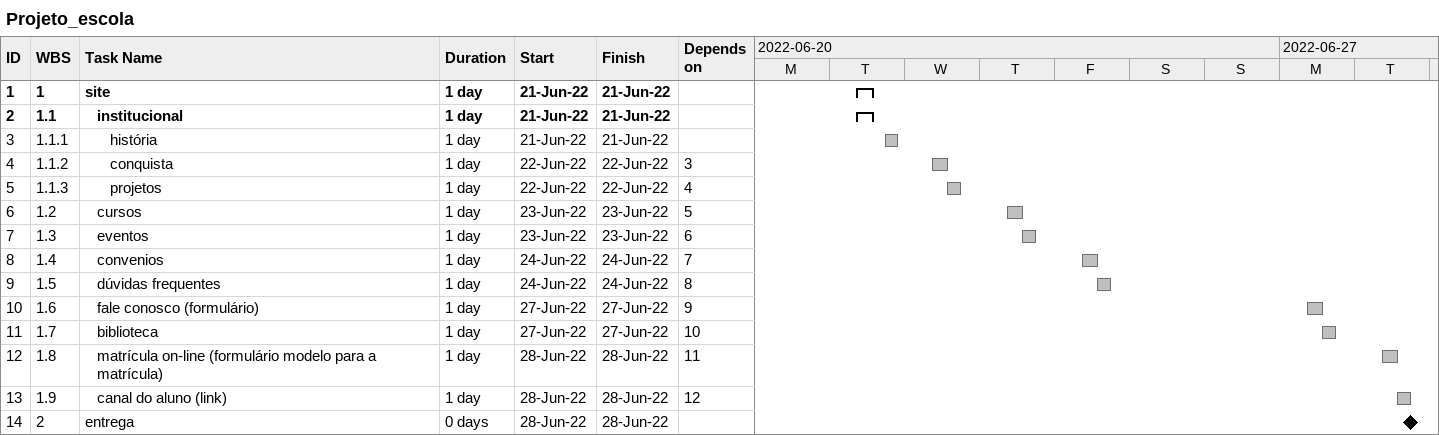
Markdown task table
Projeto_escola

| ID | WBS | Task | Duration | Start | Finish | Predecessors |
|---|---|---|---|---|---|---|
| 1 | 1 | **site** | 1d | 2022-06-21 | 2022-06-21 |  |
| 2 | 1.1 | **institucional** | 1d | 2022-06-21 | 2022-06-21 |  |
| 3 | 1.1.1 | história | 1d | 2022-06-21 | 2022-06-21 |  |
| 4 | 1.1.2 | conquista | 1d | 2022-06-22 | 2022-06-22 | 3 |
| 5 | 1.1.3 | projetos | 1d | 2022-06-22 | 2022-06-22 | 4 |
| 6 | 1.2 | cursos | 1d | 2022-06-23 | 2022-06-23 | 5 |
| 7 | 1.3 | eventos | 1d | 2022-06-23 | 2022-06-23 | 6 |
| 8 | 1.4 | convenios | 1d | 2022-06-24 | 2022-06-24 | 7 |
| 9 | 1.5 | dúvidas frequentes | 1d | 2022-06-24 | 2022-06-24 | 8 |
| 10 | 1.6 | fale conosco (formulário) | 1d | 2022-06-27 | 2022-06-27 | 9 |
| 11 | 1.7 | biblioteca | 1d | 2022-06-27 | 2022-06-27 | 10 |
| 12 | 1.8 | matrícula on-line (formulário modelo para a matrícula) | 1d | 2022-06-28 | 2022-06-28 | 11 |
| 13 | 1.9 | canal do aluno (link) | 1d | 2022-06-28 | 2022-06-28 | 12 |
| 14 | 2 | entrega | 0d | 2022-06-28 | 2022-06-28 |  |
